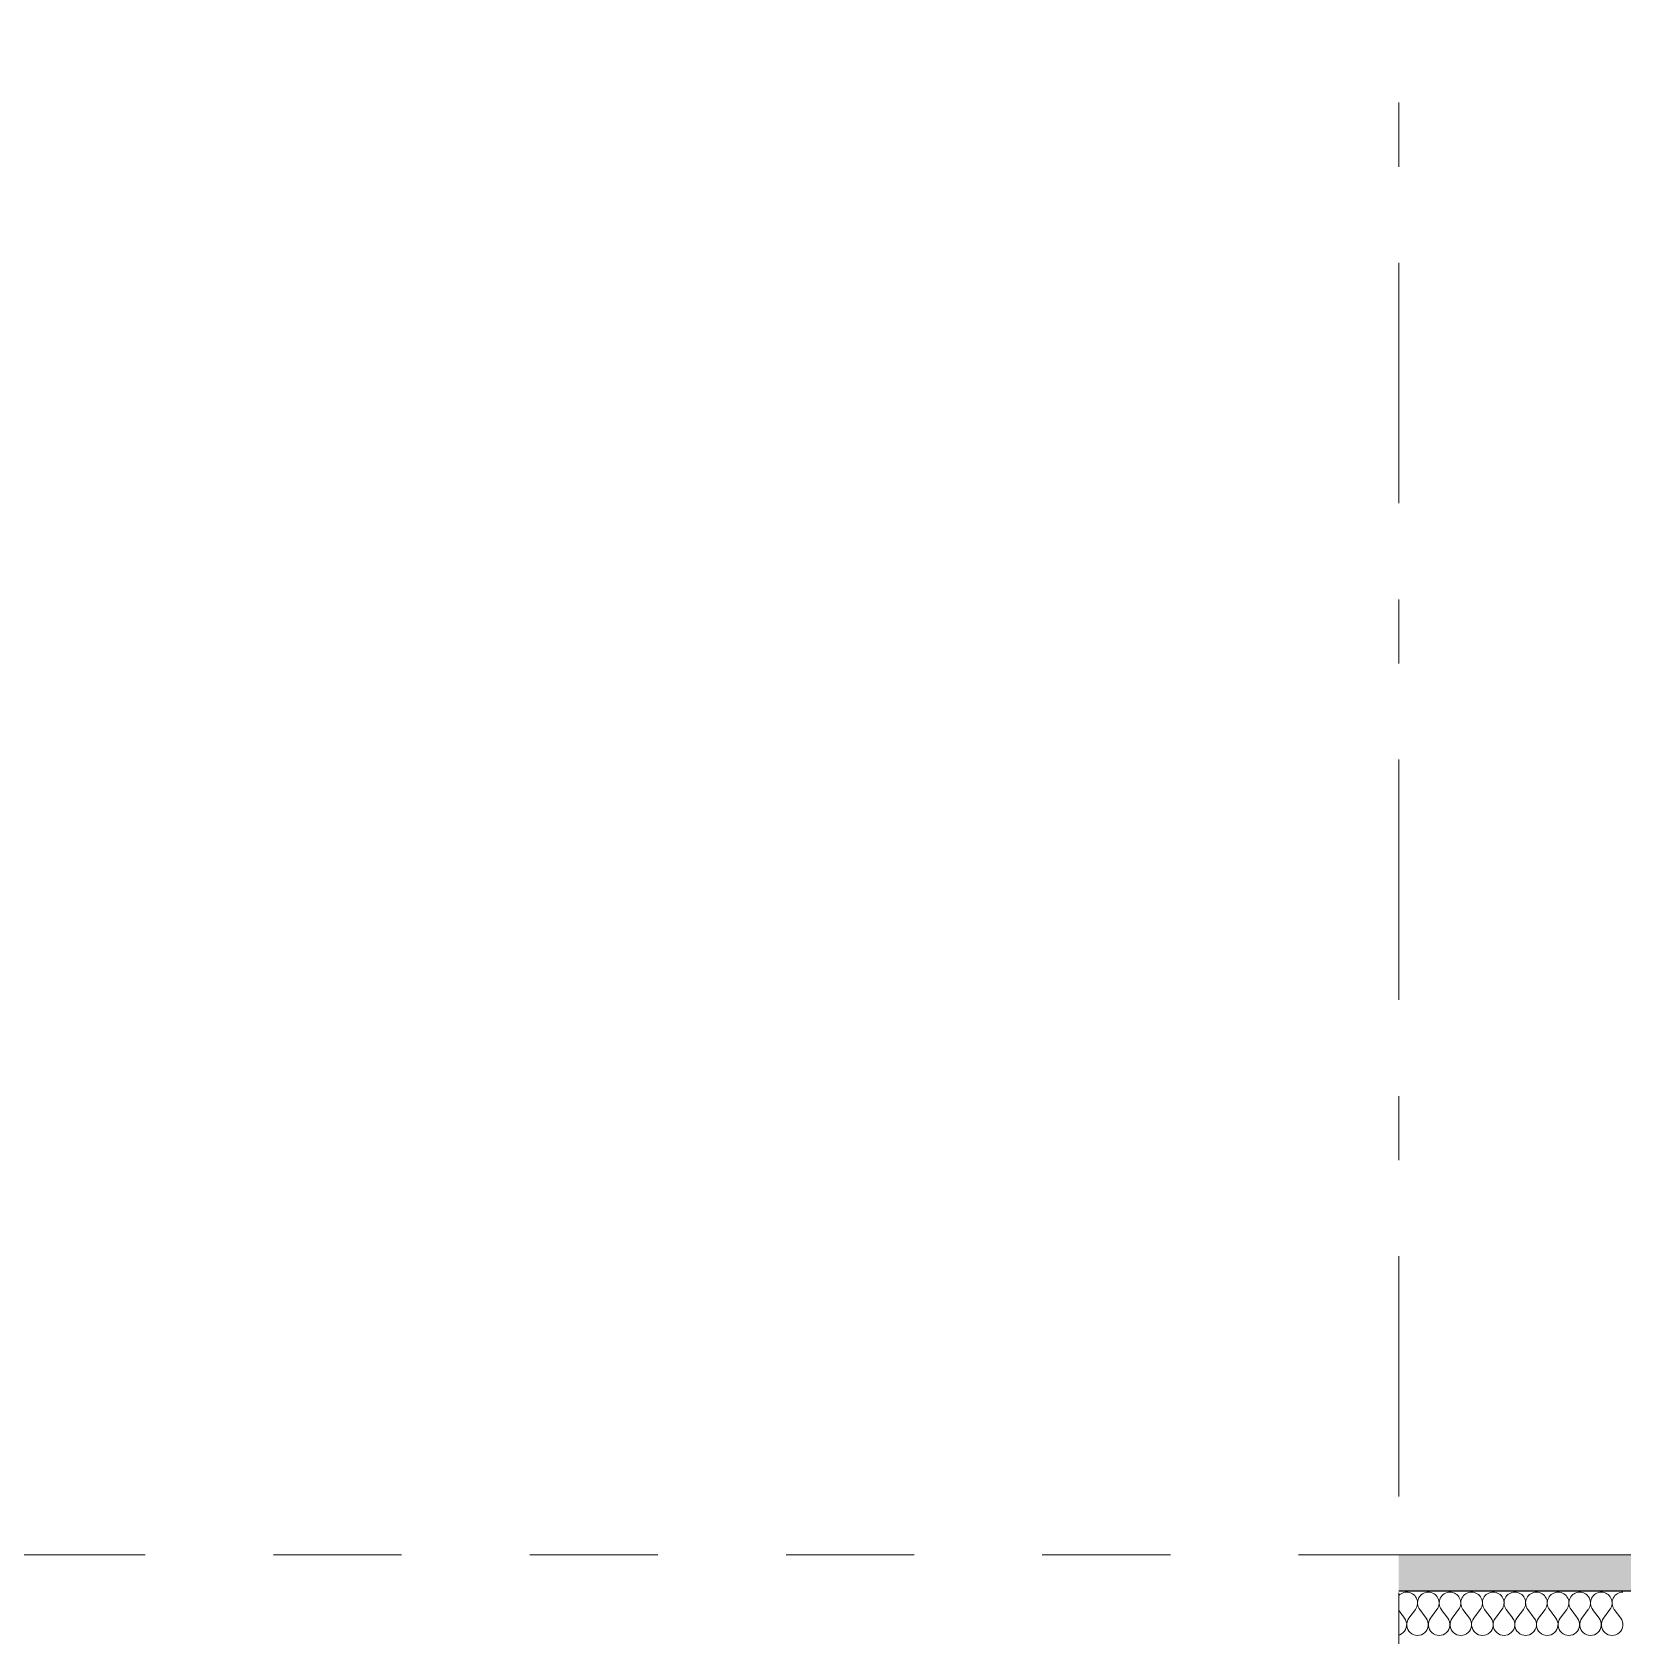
# Model space of a CAD drawing. Header units: millimetres. Extents: x -48147 to 1428745, y -495156 to 18123.
# Drawn here: x 1386117 to 1389621, y -490077 to -486546 of the extents above; entities that cross this region are included whole.
import ezdxf

# ---------------------------------------------------------------- set-up
doc = ezdxf.new("R2010")
doc.units = ezdxf.units.MM
doc.header["$MEASUREMENT"] = 0
for name, pattern in [('Dashed', [2822.222233, 1411.111116, -1411.111116]), ('Double Dashed', [1093.611073, 529.166651, -211.666656, 141.111112, -211.666656]), ('Wipeout_Contour', [1000, 0, -1000])]:
    doc.linetypes.add(name, pattern=pattern)
for name, color, linetype, lineweight, true_color in [('0_Pen_No__105', 7, 'Continuous', 15, 0xa6a6a6), ('New_A-20-M_Floor_Slab_Pen_No__107', 7, 'Continuous', 15, 0xa6a6a6), ('New_A-20-M_Floor_Slab_Pen_No__109', 7, 'Continuous', 15, 0xa6a6a6), ('New_A-20-M_Floor_Slab_Pen_No__162', 7, 'Continuous', 0, 0xe47200), ('New_ArchiCAD Doors_Pen_No__63', 7, 'Continuous', 20, 0x606060)]:
    doc.layers.add(name, color=color, linetype=linetype, lineweight=lineweight, true_color=true_color)
for name, color, linetype in [('A-95-P_Drawing', 7, 'Continuous'), ('New_A-20-M_Floor_Slab', 7, 'Continuous'), ('New_A-25-M_Wall_Int', 7, 'Continuous'), ('New_ArchiCAD Doors', 7, 'Continuous')]:
    doc.layers.add(name, color=color, linetype=linetype)
for name, color, linetype, lineweight in [('A-95-P_Drawing_Pen_No__1', 7, 'Continuous', 13), ('New_A-20-M_Floor_Slab_Pen_No__1', 7, 'Continuous', 13), ('New_A-25-M_Wall_Int_Pen_No__87', 8, 'Continuous', 20)]:
    doc.layers.add(name, color=color, linetype=linetype, lineweight=lineweight)

# ---------------------------------------------------------------- blocks, each defined once
blk = doc.blocks.new('Section Elem_23_2', base_point=(1341556.5, -489899))
at = {"color": 254, "linetype": 'Wipeout_Contour', "lineweight": 0, "ltscale": 20611475.70616638}
blk.add_wipeout([(1385790.9, -489899), (1386118.5, -489899), (1386118.5, -487441), (1387928.5, -487441), (1387928.5, -489899), (1389914.5, -489899), (1389914.5, -487441), (1391724.5, -487441), (1391724.5, -489899), (1392094.5, -489899), (1392094.5, -486299), (1388914.7, -486299), (1388914.7, -486924), (1385790.9, -486924)], dxfattribs=at).dxf.layer = 'New_A-25-M_Wall_Int'
blk = doc.blocks.new('Section Elem_38_2', base_point=(1341556.5, -489899))
at = {"color": 254, "linetype": 'Wipeout_Contour', "lineweight": 0, "ltscale": 5879090.704813747}
blk.add_wipeout([(1386184.5, -489899), (1386184.5, -487507), (1386118.5, -487441), (1386118.5, -489899)], dxfattribs=at).dxf.layer = 'New_ArchiCAD Doors'
at = {"color": 254, "linetype": 'Wipeout_Contour', "lineweight": 0, "ltscale": 5885670.271017279}
blk.add_wipeout([(1387928.5, -487441), (1387862.5, -487507), (1387862.5, -489899), (1387928.5, -489899)], dxfattribs=at).dxf.layer = 'New_ArchiCAD Doors'
at = {"color": 254, "linetype": 'Wipeout_Contour', "lineweight": 0, "ltscale": 5882242.638955018}
blk.add_wipeout([(1387023.5, -489599), (1387023.5, -487994), (1386873.5, -487994), (1386873.5, -489599)], dxfattribs=at).dxf.layer = 'New_ArchiCAD Doors'
at = {"color": 254, "linetype": 'Wipeout_Contour', "lineweight": 0, "ltscale": 5880768.798631517}
blk.add_wipeout([(1386118.5, -487441), (1386184.5, -487507), (1387862.5, -487507), (1387928.5, -487441)], dxfattribs=at).dxf.layer = 'New_ArchiCAD Doors'
at = {"layer": 'New_ArchiCAD Doors_Pen_No__63', "linetype": 'Continuous'}
for p, q in [((1386118.5, -487441), (1386118.5, -489899)), ((1387928.5, -487441), (1386118.5, -487441)), ((1387928.5, -489899), (1387928.5, -487441))]:
    blk.add_line(p, q, dxfattribs=at)
at = {"color": 254, "linetype": 'Wipeout_Contour', "lineweight": 0, "ltscale": 5879254.929387667}
blk.add_wipeout([(1386191.5, -487514), (1386184.5, -487514), (1386184.5, -489899), (1386191.5, -489899)], dxfattribs=at).dxf.layer = 'New_ArchiCAD Doors'
at = {"color": 254, "linetype": 'Wipeout_Contour', "lineweight": 0, "ltscale": 5885559.060124843}
blk.add_wipeout([(1387855.5, -487514), (1387855.5, -489899), (1387862.5, -489899), (1387862.5, -487514)], dxfattribs=at).dxf.layer = 'New_ArchiCAD Doors'
at = {"color": 254, "linetype": 'Wipeout_Contour', "lineweight": 0, "ltscale": 8821228.450563729}
blk.add_wipeout([(1386184.5, -487507), (1386184.5, -487514), (1386191.5, -487514), (1387855.5, -487514), (1387862.5, -487514), (1387862.5, -487507)], dxfattribs=at).dxf.layer = 'New_ArchiCAD Doors'
at = {"color": 254, "linetype": 'Wipeout_Contour', "lineweight": 0, "ltscale": 5880497.874502128}
blk.add_wipeout([(1386780.5, -487994), (1386191.5, -487994), (1386191.5, -489599), (1386780.5, -489599)], dxfattribs=at).dxf.layer = 'New_ArchiCAD Doors'
at = {"color": 254, "linetype": 'Wipeout_Contour', "lineweight": 0, "ltscale": 5884553.412237624}
blk.add_wipeout([(1387855.5, -487994), (1387266.5, -487994), (1387266.5, -489599), (1387855.5, -489599)], dxfattribs=at).dxf.layer = 'New_ArchiCAD Doors'
at = {"layer": 'New_ArchiCAD Doors_Pen_No__63', "linetype": 'Continuous'}
for p, q in [((1386648.5, -488028.9), (1386602.3, -488094.2)), ((1387398.5, -488028.9), (1387444.7, -488094.2)), ((1386573.5, -488135), (1386527.3, -488200.4)), ((1387473.5, -488135), (1387519.7, -488200.4)), ((1386498.5, -488241.2), (1386452.3, -488306.6)), ((1387548.5, -488241.2), (1387594.7, -488306.6)), ((1386423.5, -488347.4), (1386377.3, -488412.7)), ((1387623.5, -488347.4), (1387669.7, -488412.7)), ((1386348.5, -488453.6), (1386302.3, -488518.9)), ((1387698.5, -488453.6), (1387744.7, -488518.9)), ((1386273.5, -488559.8), (1386227.3, -488625.1)), ((1387773.5, -488559.8), (1387819.7, -488625.1)), ((1386221.6, -488633.1), (1386191.5, -488675.8)), ((1387825.3, -488633.1), (1387855.5, -488675.8)), ((1386221.6, -488763.8), (1386191.5, -488721.1)), ((1387825.3, -488763.8), (1387855.5, -488721.1)), ((1386273.5, -488837.1), (1386227.3, -488771.8)), ((1387773.5, -488837.1), (1387819.7, -488771.8)), ((1386348.5, -488943.3), (1386302.3, -488878)), ((1387698.5, -488943.3), (1387744.7, -488878)), ((1386423.5, -489049.5), (1386377.3, -488984.2)), ((1387623.5, -489049.5), (1387669.7, -488984.2)), ((1386498.5, -489155.7), (1386452.3, -489090.3)), ((1387548.5, -489155.7), (1387594.7, -489090.3)), ((1386573.5, -489261.9), (1386527.3, -489196.5)), ((1387473.5, -489261.9), (1387519.7, -489196.5)), ((1386648.5, -489368), (1386602.3, -489302.7)), ((1387398.5, -489368), (1387444.7, -489302.7)), ((1386723.5, -489474.2), (1386677.3, -489408.9)), ((1387323.5, -489474.2), (1387369.7, -489408.9))]:
    blk.add_line(p, q, dxfattribs=at)
at = {"color": 254, "linetype": 'Wipeout_Contour', "lineweight": 0, "ltscale": 8819928.93172817}
blk.add_wipeout([(1387023.5, -487514), (1386191.5, -487514), (1386191.5, -487994), (1386780.5, -487994), (1386873.5, -487994), (1387023.5, -487994)], dxfattribs=at).dxf.layer = 'New_ArchiCAD Doors'
at = {"color": 254, "linetype": 'Wipeout_Contour', "lineweight": 0, "ltscale": 8823648.090278387}
blk.add_wipeout([(1386780.5, -489599), (1386191.5, -489599), (1386191.5, -489899), (1387023.5, -489899), (1387023.5, -489599), (1386873.5, -489599)], dxfattribs=at).dxf.layer = 'New_ArchiCAD Doors'
at = {"layer": 'New_ArchiCAD Doors_Pen_No__63', "linetype": 'Continuous'}
for p, q in [((1386184.5, -489899), (1386184.5, -487507)), ((1386191.5, -489899), (1386191.5, -487514)), ((1386948.5, -487604.1), (1386902.3, -487669.5)), ((1386873.5, -487710.3), (1386827.3, -487775.7)), ((1386798.5, -487816.5), (1386752.3, -487881.8)), ((1386723.5, -487922.7), (1386677.3, -487988)), ((1386873.5, -489686.6), (1386827.3, -489621.2)), ((1386948.5, -489792.8), (1386902.3, -489727.4))]:
    blk.add_line(p, q, dxfattribs=at)
at = {"color": 254, "linetype": 'Wipeout_Contour', "lineweight": 0, "ltscale": 5881784.271465173}
blk.add_wipeout([(1386780.5, -489599), (1386873.5, -489599), (1386873.5, -487994), (1386780.5, -487994)], dxfattribs=at).dxf.layer = 'New_ArchiCAD Doors'
at = {"color": 254, "linetype": 'Wipeout_Contour', "lineweight": 0, "ltscale": 5882808.527948264}
blk.add_wipeout([(1387023.5, -489599), (1387173.5, -489599), (1387173.5, -487994), (1387023.5, -487994)], dxfattribs=at).dxf.layer = 'New_ArchiCAD Doors'
at = {"layer": 'New_ArchiCAD Doors_Pen_No__63', "linetype": 'Continuous'}
for p, q in [((1386780.5, -489599), (1386780.5, -487994)), ((1386780.5, -487994), (1386873.5, -487994)), ((1386873.5, -487994), (1386873.5, -489599)), ((1386798.5, -489580.4), (1386752.3, -489515.1)), ((1386873.5, -489599), (1386780.5, -489599))]:
    blk.add_line(p, q, dxfattribs=at)
at = {"color": 254, "linetype": 'Wipeout_Contour', "lineweight": 0, "ltscale": 8823810.913022077}
blk.add_wipeout([(1387855.5, -487514), (1387023.5, -487514), (1387023.5, -487994), (1387173.5, -487994), (1387266.5, -487994), (1387855.5, -487994)], dxfattribs=at).dxf.layer = 'New_ArchiCAD Doors'
at = {"color": 254, "linetype": 'Wipeout_Contour', "lineweight": 0, "ltscale": 8827528.387326915}
blk.add_wipeout([(1387023.5, -489599), (1387023.5, -489899), (1387855.5, -489899), (1387855.5, -489599), (1387266.5, -489599), (1387173.5, -489599)], dxfattribs=at).dxf.layer = 'New_ArchiCAD Doors'
at = {"layer": 'New_ArchiCAD Doors_Pen_No__63', "linetype": 'Continuous'}
for p, q in [((1386184.5, -487507), (1387862.5, -487507)), ((1386191.5, -487514), (1387855.5, -487514)), ((1387012.2, -487514), (1386977.3, -487563.3)), ((1387023.5, -487514), (1387023.5, -489899)), ((1387034.8, -487514), (1387069.6, -487563.3)), ((1387855.5, -487514), (1387855.5, -489899)), ((1387862.5, -487507), (1387862.5, -489899)), ((1387098.5, -487604.1), (1387144.6, -487669.5)), ((1387173.5, -487710.3), (1387219.7, -487775.7)), ((1387248.5, -487816.5), (1387294.7, -487881.8)), ((1387323.5, -487922.7), (1387369.7, -487988)), ((1387173.5, -489686.6), (1387219.7, -489621.2)), ((1387098.5, -489792.8), (1387144.6, -489727.4)), ((1387023.5, -489899), (1386977.3, -489833.6)), ((1387023.5, -489899), (1387069.6, -489833.6))]:
    blk.add_line(p, q, dxfattribs=at)
at = {"color": 254, "linetype": 'Wipeout_Contour', "lineweight": 0, "ltscale": 5883268.891675536}
blk.add_wipeout([(1387173.5, -489599), (1387266.5, -489599), (1387266.5, -487997), (1387173.5, -487997)], dxfattribs=at).dxf.layer = 'New_ArchiCAD Doors'
at = {"layer": 'New_ArchiCAD Doors_Pen_No__63', "linetype": 'Continuous'}
for p, q in [((1387248.5, -489580.4), (1387294.7, -489515.1)), ((1387173.5, -489599), (1387266.5, -489599))]:
    blk.add_line(p, q, dxfattribs=at)
at = {"color": 254, "linetype": 'Wipeout_Contour', "lineweight": 0, "ltscale": 5882202.113300856}
blk.add_wipeout([(1387173.5, -487997), (1387266.5, -487997), (1387266.5, -487994), (1387173.5, -487994)], dxfattribs=at).dxf.layer = 'New_ArchiCAD Doors'
at = {"layer": 'New_ArchiCAD Doors_Pen_No__63', "linetype": 'Continuous'}
for p, q in [((1387173.5, -487994), (1387173.5, -489599)), ((1387266.5, -487994), (1387173.5, -487994)), ((1387266.5, -487997), (1387173.5, -487997)), ((1387266.5, -489599), (1387266.5, -487994))]:
    blk.add_line(p, q, dxfattribs=at)
blk = doc.blocks.new('Section Elem_239_2', base_point=(1341556.5, -489899))
at = {"color": 254, "linetype": 'Wipeout_Contour', "lineweight": 0, "ltscale": 5876492.687821057}
blk.add_wipeout([(1388914.7, -486924), (1388914.7, -484649), (1384049.5, -484649), (1384049.5, -486924)], dxfattribs=at).dxf.layer = 'New_A-25-M_Wall_Int'
at = {"layer": 'New_A-25-M_Wall_Int_Pen_No__87', "linetype": 'Continuous'}
for p, q in [((1388914.7, -484649), (1384049.5, -484649)), ((1384049.5, -486924), (1384049.5, -484649)), ((1388914.7, -486924), (1388914.7, -484649)), ((1388914.7, -486924), (1384049.5, -486924))]:
    blk.add_line(p, q, dxfattribs=at)
blk = doc.blocks.new('*X327', base_point=(1341556.5, -489899))
at = {"layer": 'New_A-20-M_Floor_Slab_Pen_No__107', "linetype": 'Continuous'}
for p, q in [((1386140.2, -490038), (1386125.9, -490018.9)), ((1386149.7, -490038), (1386164, -490018.9)), ((1386187.8, -490038), (1386173.5, -490018.9)), ((1386197.3, -490038), (1386211.6, -490018.9)), ((1386235.4, -490038), (1386221.1, -490018.9)), ((1386244.9, -490038), (1386259.2, -490018.9)), ((1386283, -490038), (1386268.7, -490018.9)), ((1386292.5, -490038), (1386306.8, -490018.9)), ((1386330.6, -490038), (1386316.4, -490018.9)), ((1386340.2, -490038), (1386354.4, -490018.9)), ((1386378.3, -490038), (1386364, -490018.9)), ((1386387.8, -490038), (1386402.1, -490018.9)), ((1386425.9, -490038), (1386411.6, -490018.9)), ((1386435.4, -490038), (1386449.7, -490018.9)), ((1386473.5, -490038), (1386459.2, -490018.9)), ((1386483, -490038), (1386497.3, -490018.9)), ((1386521.1, -490038), (1386506.8, -490018.9)), ((1386530.6, -490038), (1386544.9, -490018.9)), ((1386568.7, -490038), (1386554.4, -490018.9)), ((1386578.3, -490038), (1386592.5, -490018.9)), ((1386616.4, -490038), (1386602.1, -490018.9)), ((1386625.9, -490038), (1386640.2, -490018.9)), ((1386664, -490038), (1386649.7, -490018.9)), ((1386673.5, -490038), (1386687.8, -490018.9)), ((1386711.6, -490038), (1386697.3, -490018.9)), ((1386721.1, -490038), (1386735.4, -490018.9)), ((1386759.2, -490038), (1386744.9, -490018.9)), ((1386768.7, -490038), (1386783, -490018.9)), ((1386806.8, -490038), (1386792.5, -490018.9)), ((1386816.4, -490038), (1386830.6, -490018.9)), ((1386854.4, -490038), (1386840.2, -490018.9)), ((1386864, -490038), (1386878.3, -490018.9)), ((1386902.1, -490038), (1386887.8, -490018.9)), ((1386911.6, -490038), (1386925.9, -490018.9)), ((1386949.7, -490038), (1386935.4, -490018.9)), ((1386959.2, -490038), (1386973.5, -490018.9)), ((1386997.3, -490038), (1386983, -490018.9)), ((1387006.8, -490038), (1387021.1, -490018.9)), ((1387044.9, -490038), (1387030.6, -490018.9)), ((1387054.4, -490038), (1387068.7, -490018.9)), ((1387092.5, -490038), (1387078.3, -490018.9)), ((1387102.1, -490038), (1387116.4, -490018.9)), ((1387140.2, -490038), (1387125.9, -490018.9)), ((1387149.7, -490038), (1387164, -490018.9)), ((1387187.8, -490038), (1387173.5, -490018.9)), ((1387197.3, -490038), (1387211.6, -490018.9)), ((1387235.4, -490038), (1387221.1, -490018.9)), ((1387244.9, -490038), (1387259.2, -490018.9)), ((1387283, -490038), (1387268.7, -490018.9)), ((1387292.5, -490038), (1387306.8, -490018.9)), ((1387330.6, -490038), (1387316.4, -490018.9)), ((1387340.2, -490038), (1387354.4, -490018.9)), ((1387378.3, -490038), (1387364, -490018.9)), ((1387387.8, -490038), (1387402.1, -490018.9)), ((1387425.9, -490038), (1387411.6, -490018.9)), ((1387435.4, -490038), (1387449.7, -490018.9)), ((1387473.5, -490038), (1387459.2, -490018.9)), ((1387483, -490038), (1387497.3, -490018.9)), ((1387521.1, -490038), (1387506.8, -490018.9)), ((1387530.6, -490038), (1387544.9, -490018.9)), ((1387568.7, -490038), (1387554.4, -490018.9)), ((1387578.3, -490038), (1387592.5, -490018.9)), ((1387616.4, -490038), (1387602.1, -490018.9)), ((1387625.9, -490038), (1387640.2, -490018.9)), ((1387664, -490038), (1387649.7, -490018.9)), ((1387673.5, -490038), (1387687.8, -490018.9)), ((1387711.6, -490038), (1387697.3, -490018.9)), ((1387721.1, -490038), (1387735.4, -490018.9)), ((1387759.2, -490038), (1387744.9, -490018.9)), ((1387768.7, -490038), (1387783, -490018.9)), ((1387806.8, -490038), (1387792.5, -490018.9)), ((1387816.4, -490038), (1387830.6, -490018.9)), ((1387854.4, -490038), (1387840.2, -490018.9)), ((1387864, -490038), (1387878.3, -490018.9)), ((1387902.1, -490038), (1387887.8, -490018.9)), ((1387911.6, -490038), (1387925.9, -490018.9)), ((1387949.7, -490038), (1387935.4, -490018.9)), ((1387959.2, -490038), (1387973.5, -490018.9)), ((1387997.3, -490038), (1387983, -490018.9)), ((1388006.8, -490038), (1388021.1, -490018.9)), ((1388044.9, -490038), (1388030.6, -490018.9)), ((1388054.4, -490038), (1388068.7, -490018.9)), ((1388092.5, -490038), (1388078.3, -490018.9)), ((1388102.1, -490038), (1388116.4, -490018.9)), ((1388140.2, -490038), (1388125.9, -490018.9)), ((1388149.7, -490038), (1388164, -490018.9)), ((1388187.8, -490038), (1388173.5, -490018.9)), ((1388197.3, -490038), (1388211.6, -490018.9)), ((1388235.4, -490038), (1388221.1, -490018.9)), ((1388244.9, -490038), (1388259.2, -490018.9)), ((1388283, -490038), (1388268.7, -490018.9)), ((1388292.5, -490038), (1388306.8, -490018.9)), ((1388330.6, -490038), (1388316.4, -490018.9)), ((1388340.2, -490038), (1388354.4, -490018.9)), ((1388378.3, -490038), (1388364, -490018.9)), ((1388387.8, -490038), (1388402.1, -490018.9)), ((1388425.9, -490038), (1388411.6, -490018.9)), ((1388435.4, -490038), (1388449.7, -490018.9)), ((1388473.5, -490038), (1388459.2, -490018.9)), ((1388483, -490038), (1388497.3, -490018.9)), ((1388521.1, -490038), (1388506.8, -490018.9)), ((1388530.6, -490038), (1388544.9, -490018.9)), ((1388568.7, -490038), (1388554.4, -490018.9)), ((1388578.3, -490038), (1388592.5, -490018.9)), ((1388616.4, -490038), (1388602.1, -490018.9)), ((1388625.9, -490038), (1388640.2, -490018.9)), ((1388664, -490038), (1388649.7, -490018.9)), ((1388673.5, -490038), (1388687.8, -490018.9)), ((1388711.6, -490038), (1388697.3, -490018.9)), ((1388721.1, -490038), (1388735.4, -490018.9)), ((1388759.2, -490038), (1388744.9, -490018.9)), ((1388768.7, -490038), (1388783, -490018.9)), ((1388806.8, -490038), (1388792.5, -490018.9)), ((1388816.4, -490038), (1388830.6, -490018.9)), ((1388854.4, -490038), (1388840.2, -490018.9)), ((1388864, -490038), (1388878.3, -490018.9)), ((1388902.1, -490038), (1388887.8, -490018.9)), ((1388911.6, -490038), (1388925.9, -490018.9)), ((1388949.7, -490038), (1388935.4, -490018.9)), ((1388959.2, -490038), (1388973.5, -490018.9)), ((1388997.3, -490038), (1388983, -490018.9)), ((1389006.8, -490038), (1389021.1, -490018.9)), ((1389044.9, -490038), (1389030.6, -490018.9)), ((1389054.4, -490038), (1389068.7, -490018.9)), ((1389092.5, -490038), (1389078.3, -490018.9)), ((1389102.1, -490038), (1389116.4, -490018.9)), ((1389140.2, -490038), (1389125.9, -490018.9)), ((1389149.7, -490038), (1389164, -490018.9)), ((1389187.8, -490038), (1389173.5, -490018.9)), ((1389197.3, -490038), (1389211.6, -490018.9)), ((1389235.4, -490038), (1389221.1, -490018.9)), ((1389244.9, -490038), (1389259.2, -490018.9)), ((1389283, -490038), (1389268.7, -490018.9)), ((1389292.5, -490038), (1389306.8, -490018.9)), ((1389330.6, -490038), (1389316.4, -490018.9)), ((1389340.2, -490038), (1389354.4, -490018.9)), ((1389378.3, -490038), (1389364, -490018.9)), ((1389387.8, -490038), (1389402.1, -490018.9)), ((1389425.9, -490038), (1389411.6, -490018.9)), ((1389435.4, -490038), (1389449.7, -490018.9)), ((1389473.5, -490038), (1389459.2, -490018.9)), ((1389483, -490038), (1389497.3, -490018.9)), ((1389521.1, -490038), (1389506.8, -490018.9)), ((1389530.6, -490038), (1389544.9, -490018.9)), ((1389568.7, -490038), (1389554.4, -490018.9)), ((1389578.3, -490038), (1389592.5, -490018.9)), ((1389616.4, -490038), (1389602.1, -490018.9))]:
    blk.add_line(p, q, dxfattribs=at)
for centre, start, end in [((1386097.3, -490004.6), 323.1301, 90), ((1386144.9, -490004.6), 90, 216.8699), ((1386144.9, -490004.6), 323.1301, 90), ((1386192.5, -490004.6), 90, 216.8699), ((1386192.5, -490004.6), 323.1301, 90), ((1386240.2, -490004.6), 90, 216.8699), ((1386240.2, -490004.6), 323.1301, 90), ((1386287.8, -490004.6), 90, 216.8699), ((1386287.8, -490004.6), 323.1301, 90), ((1386335.4, -490004.6), 90, 216.8699), ((1386335.4, -490004.6), 323.1301, 90), ((1386383, -490004.6), 90, 216.8699), ((1386383, -490004.6), 323.1301, 90), ((1386430.6, -490004.6), 90, 216.8699), ((1386430.6, -490004.6), 323.1301, 90), ((1386478.3, -490004.6), 90, 216.8699), ((1386478.3, -490004.6), 323.1301, 90), ((1386525.9, -490004.6), 90, 216.8699), ((1386525.9, -490004.6), 323.1301, 90), ((1386573.5, -490004.6), 90, 216.8699), ((1386573.5, -490004.6), 323.1301, 90), ((1386621.1, -490004.6), 90, 216.8699), ((1386621.1, -490004.6), 323.1301, 90), ((1386668.7, -490004.6), 90, 216.8699), ((1386668.7, -490004.6), 323.1301, 90), ((1386716.4, -490004.6), 90, 216.8699), ((1386716.4, -490004.6), 323.1301, 90), ((1386764, -490004.6), 90, 216.8699), ((1386764, -490004.6), 323.1301, 90), ((1386811.6, -490004.6), 90, 216.8699), ((1386811.6, -490004.6), 323.1301, 90), ((1386859.2, -490004.6), 90, 216.8699), ((1386859.2, -490004.6), 323.1301, 90), ((1386906.8, -490004.6), 90, 216.8699), ((1386906.8, -490004.6), 323.1301, 90), ((1386954.4, -490004.6), 90, 216.8699), ((1386954.4, -490004.6), 323.1301, 90), ((1387002.1, -490004.6), 90, 216.8699), ((1387002.1, -490004.6), 323.1301, 90), ((1387049.7, -490004.6), 90, 216.8699), ((1387049.7, -490004.6), 323.1301, 90), ((1387097.3, -490004.6), 90, 216.8699), ((1387097.3, -490004.6), 323.1301, 90), ((1387144.9, -490004.6), 90, 216.8699), ((1387144.9, -490004.6), 323.1301, 90), ((1387192.5, -490004.6), 90, 216.8699), ((1387192.5, -490004.6), 323.1301, 90), ((1387240.2, -490004.6), 90, 216.8699), ((1387240.2, -490004.6), 323.1301, 90), ((1387287.8, -490004.6), 90, 216.8699), ((1387287.8, -490004.6), 323.1301, 90), ((1387335.4, -490004.6), 90, 216.8699), ((1387335.4, -490004.6), 323.1301, 90), ((1387383, -490004.6), 90, 216.8699), ((1387383, -490004.6), 323.1301, 90), ((1387430.6, -490004.6), 90, 216.8699), ((1387430.6, -490004.6), 323.1301, 90), ((1387478.3, -490004.6), 90, 216.8699), ((1387478.3, -490004.6), 323.1301, 90), ((1387525.9, -490004.6), 90, 216.8699), ((1387525.9, -490004.6), 323.1301, 90), ((1387573.5, -490004.6), 90, 216.8699), ((1387573.5, -490004.6), 323.1301, 90), ((1387621.1, -490004.6), 90, 216.8699), ((1387621.1, -490004.6), 323.1301, 90), ((1387668.7, -490004.6), 90, 216.8699), ((1387668.7, -490004.6), 323.1301, 90), ((1387716.4, -490004.6), 90, 216.8699), ((1387716.4, -490004.6), 323.1301, 90), ((1387764, -490004.6), 90, 216.8699), ((1387764, -490004.6), 323.1301, 90), ((1387811.6, -490004.6), 90, 216.8699), ((1387811.6, -490004.6), 323.1301, 90), ((1387859.2, -490004.6), 90, 216.8699), ((1387859.2, -490004.6), 323.1301, 90), ((1387906.8, -490004.6), 90, 216.8699), ((1387906.8, -490004.6), 323.1301, 90), ((1387954.4, -490004.6), 90, 216.8699), ((1387954.4, -490004.6), 323.1301, 90), ((1388002.1, -490004.6), 90, 216.8699), ((1388002.1, -490004.6), 323.1301, 90), ((1388049.7, -490004.6), 90, 216.8699), ((1388049.7, -490004.6), 323.1301, 90), ((1388097.3, -490004.6), 90, 216.8699), ((1388097.3, -490004.6), 323.1301, 90), ((1388144.9, -490004.6), 90, 216.8699), ((1388144.9, -490004.6), 323.1301, 90), ((1388192.5, -490004.6), 90, 216.8699), ((1388192.5, -490004.6), 323.1301, 90), ((1388240.2, -490004.6), 90, 216.8699), ((1388240.2, -490004.6), 323.1301, 90), ((1388287.8, -490004.6), 90, 216.8699), ((1388287.8, -490004.6), 323.1301, 90), ((1388335.4, -490004.6), 90, 216.8699), ((1388335.4, -490004.6), 323.1301, 90), ((1388383, -490004.6), 90, 216.8699), ((1388383, -490004.6), 323.1301, 90), ((1388430.6, -490004.6), 90, 216.8699), ((1388430.6, -490004.6), 323.1301, 90), ((1388478.3, -490004.6), 90, 216.8699), ((1388478.3, -490004.6), 323.1301, 90), ((1388525.9, -490004.6), 90, 216.8699), ((1388525.9, -490004.6), 323.1301, 90), ((1388573.5, -490004.6), 90, 216.8699), ((1388573.5, -490004.6), 323.1301, 90), ((1388621.1, -490004.6), 90, 216.8699), ((1388621.1, -490004.6), 323.1301, 90), ((1388668.7, -490004.6), 90, 216.8699), ((1388668.7, -490004.6), 323.1301, 90), ((1388716.4, -490004.6), 90, 216.8699), ((1388716.4, -490004.6), 323.1301, 90), ((1388764, -490004.6), 90, 216.8699), ((1388764, -490004.6), 323.1301, 90), ((1388811.6, -490004.6), 90, 216.8699), ((1388811.6, -490004.6), 323.1301, 90), ((1388859.2, -490004.6), 90, 216.8699), ((1388859.2, -490004.6), 323.1301, 90), ((1388906.8, -490004.6), 90, 216.8699), ((1388906.8, -490004.6), 323.1301, 90), ((1388954.4, -490004.6), 90, 216.8699), ((1388954.4, -490004.6), 323.1301, 90), ((1389002.1, -490004.6), 90, 216.8699), ((1389002.1, -490004.6), 323.1301, 90), ((1389049.7, -490004.6), 90, 216.8699), ((1389049.7, -490004.6), 323.1301, 90), ((1389097.3, -490004.6), 90, 216.8699), ((1389097.3, -490004.6), 323.1301, 90), ((1389144.9, -490004.6), 90, 216.8699), ((1389144.9, -490004.6), 323.1301, 90), ((1389192.5, -490004.6), 90, 216.8699), ((1389192.5, -490004.6), 323.1301, 90), ((1389240.2, -490004.6), 90, 216.8699), ((1389240.2, -490004.6), 323.1301, 90), ((1389287.8, -490004.6), 90, 216.8699), ((1389287.8, -490004.6), 323.1301, 90), ((1389335.4, -490004.6), 90, 216.8699), ((1389335.4, -490004.6), 323.1301, 90), ((1389383, -490004.6), 90, 216.8699), ((1389383, -490004.6), 323.1301, 90), ((1389430.6, -490004.6), 90, 216.8699), ((1389430.6, -490004.6), 323.1301, 90), ((1389478.3, -490004.6), 90, 216.8699), ((1389478.3, -490004.6), 323.1301, 90), ((1389525.9, -490004.6), 90, 216.8699), ((1389525.9, -490004.6), 323.1301, 90), ((1389573.5, -490004.6), 90, 216.8699), ((1389573.5, -490004.6), 323.1301, 90), ((1389621.1, -490004.6), 90, 216.8699), ((1386121.1, -490052.3), 143.1301, 36.8699), ((1386168.7, -490052.3), 143.1301, 36.8699), ((1386216.4, -490052.3), 143.1301, 36.8699), ((1386264, -490052.3), 143.1301, 36.8699), ((1386311.6, -490052.3), 143.1301, 36.8699), ((1386359.2, -490052.3), 143.1301, 36.8699), ((1386406.8, -490052.3), 143.1301, 36.8699), ((1386454.4, -490052.3), 143.1301, 36.8699), ((1386502.1, -490052.3), 143.1301, 36.8699), ((1386549.7, -490052.3), 143.1301, 36.8699), ((1386597.3, -490052.3), 143.1301, 36.8699), ((1386644.9, -490052.3), 143.1301, 36.8699), ((1386692.5, -490052.3), 143.1301, 36.8699), ((1386740.2, -490052.3), 143.1301, 36.8699), ((1386787.8, -490052.3), 143.1301, 36.8699), ((1386835.4, -490052.3), 143.1301, 36.8699), ((1386883, -490052.3), 143.1301, 36.8699), ((1386930.6, -490052.3), 143.1301, 36.8699), ((1386978.3, -490052.3), 143.1301, 36.8699), ((1387025.9, -490052.3), 143.1301, 36.8699), ((1387073.5, -490052.3), 143.1301, 36.8699), ((1387121.1, -490052.3), 143.1301, 36.8699), ((1387168.7, -490052.3), 143.1301, 36.8699), ((1387216.4, -490052.3), 143.1301, 36.8699), ((1387264, -490052.3), 143.1301, 36.8699), ((1387311.6, -490052.3), 143.1301, 36.8699), ((1387359.2, -490052.3), 143.1301, 36.8699), ((1387406.8, -490052.3), 143.1301, 36.8699), ((1387454.4, -490052.3), 143.1301, 36.8699), ((1387502.1, -490052.3), 143.1301, 36.8699), ((1387549.7, -490052.3), 143.1301, 36.8699), ((1387597.3, -490052.3), 143.1301, 36.8699), ((1387644.9, -490052.3), 143.1301, 36.8699), ((1387692.5, -490052.3), 143.1301, 36.8699), ((1387740.2, -490052.3), 143.1301, 36.8699), ((1387787.8, -490052.3), 143.1301, 36.8699), ((1387835.4, -490052.3), 143.1301, 36.8699), ((1387883, -490052.3), 143.1301, 36.8699), ((1387930.6, -490052.3), 143.1301, 36.8699), ((1387978.3, -490052.3), 143.1301, 36.8699), ((1388025.9, -490052.3), 143.1301, 36.8699), ((1388073.5, -490052.3), 143.1301, 36.8699), ((1388121.1, -490052.3), 143.1301, 36.8699), ((1388168.7, -490052.3), 143.1301, 36.8699), ((1388216.4, -490052.3), 143.1301, 36.8699), ((1388264, -490052.3), 143.1301, 36.8699), ((1388311.6, -490052.3), 143.1301, 36.8699), ((1388359.2, -490052.3), 143.1301, 36.8699), ((1388406.8, -490052.3), 143.1301, 36.8699), ((1388454.4, -490052.3), 143.1301, 36.8699), ((1388502.1, -490052.3), 143.1301, 36.8699), ((1388549.7, -490052.3), 143.1301, 36.8699), ((1388597.3, -490052.3), 143.1301, 36.8699), ((1388644.9, -490052.3), 143.1301, 36.8699), ((1388692.5, -490052.3), 143.1301, 36.8699), ((1388740.2, -490052.3), 143.1301, 36.8699), ((1388787.8, -490052.3), 143.1301, 36.8699), ((1388835.4, -490052.3), 143.1301, 36.8699), ((1388883, -490052.3), 143.1301, 36.8699), ((1388930.6, -490052.3), 143.1301, 36.8699), ((1388978.3, -490052.3), 143.1301, 36.8699), ((1389025.9, -490052.3), 143.1301, 36.8699), ((1389073.5, -490052.3), 143.1301, 36.8699), ((1389121.1, -490052.3), 143.1301, 36.8699), ((1389168.7, -490052.3), 143.1301, 36.8699), ((1389216.4, -490052.3), 143.1301, 36.8699), ((1389264, -490052.3), 143.1301, 36.8699), ((1389311.6, -490052.3), 143.1301, 36.8699), ((1389359.2, -490052.3), 143.1301, 36.8699), ((1389406.8, -490052.3), 143.1301, 36.8699), ((1389454.4, -490052.3), 143.1301, 36.8699), ((1389502.1, -490052.3), 143.1301, 36.8699), ((1389549.7, -490052.3), 143.1301, 36.8699), ((1389597.3, -490052.3), 143.1301, 36.8699)]:
    blk.add_arc(centre, 23.8, start, end, dxfattribs=at)
blk = doc.blocks.new('Section Elem_296_2', base_point=(1341556.5, -489899))
at = {"color": 254, "linetype": 'Wipeout_Contour', "lineweight": 0, "ltscale": 5894500.686146604}
blk.add_wipeout([(1404999, -489899), (1374573.5, -489899), (1374573.5, -489978), (1404999, -489978)], dxfattribs=at).dxf.layer = 'New_A-20-M_Floor_Slab'
at = {"layer": 'New_A-20-M_Floor_Slab_Pen_No__109', "linetype": 'Continuous'}
h = blk.add_hatch(dxfattribs=at)
h.set_pattern_fill('Lightweight_Concrete_0002', color=256, style=0, pattern_type=2)
h.set_pattern_definition([(0, (1341556.5, -489898.95), (0, 779.423), [48.75, -401.25]), (0, (1341781.5, -489509.24), (0, 779.423), [48.75, -401.25]), (60, (1341556.5, -489898.95), (-675, 389.711), [48.75, -401.25]), (60, (1342006.5, -489898.95), (-675, 389.711), [48.75, -401.25]), (120, (1341605.3, -489898.95), (675, 389.711), [48.75, -401.25]), (120, (1342055.3, -489898.95), (675, 389.711), [48.75, -401.25]), (0, (1341556.51, -489823.95), (0, 150), [0, -150, 0, -225]), (45, (1341631.51, -489823.95), (-106.066, 106.066), [0, -112.5, 0, -187.5])])
h.paths.add_polyline_path([(1404999, -489899), (1374573.5, -489899), (1374573.5, -489978), (1404999, -489978)])
at = {"layer": 'New_A-20-M_Floor_Slab_Pen_No__162', "linetype": 'Continuous'}
blk.add_hatch(color=256, dxfattribs=at).paths.add_polyline_path([(1374573.5, -489978), (1374573.5, -489978.5), (1404999, -489978.5), (1404999, -489978)])
at = {"layer": 'New_A-20-M_Floor_Slab_Pen_No__1', "linetype": 'Continuous'}
blk.add_line((1399546.2, -489899), (1374573.5, -489899), dxfattribs=at)
at = {"color": 254, "linetype": 'Wipeout_Contour', "lineweight": 0, "ltscale": 5894620.398170539}
blk.add_wipeout([(1374573.5, -489978.5), (1374573.5, -490078.5), (1404999, -490078.5), (1404999, -489978.5)], dxfattribs=at).dxf.layer = 'New_A-20-M_Floor_Slab'
at = {"layer": 'New_A-20-M_Floor_Slab_Pen_No__1', "linetype": 'Continuous', "flags": 128}
for points in [[(1420320.8, -489978), (1404999, -489978), (1374573.5, -489978)], [(1420320.8, -489978.5), (1404999, -489978.5), (1374573.5, -489978.5)]]:
    blk.add_lwpolyline(points, dxfattribs=at)
at = {"layer": 'New_A-20-M_Floor_Slab'}
blk.add_blockref('*X327', (1341556.5, -489899), dxfattribs=at)
blk = doc.blocks.new('S-27 Building Section_STORY_MARKER', base_point=(1341556.5, -489899))
at = {"layer": '0_Pen_No__105', "linetype": 'Dashed', "ltscale": 0.2}
blk.add_line((1357862.3, -489899), (1422610.8, -489899), dxfattribs=at)

msp = doc.modelspace()

# ---------------------------------------------------------------- block references
at = {"layer": 'New_A-25-M_Wall_Int'}
msp.add_blockref('Section Elem_23_2', (1341556.5, -489899), dxfattribs=at)

# ---------------------------------------------------------------- next in the draw order: block references
msp.add_blockref('Section Elem_239_2', (1341556.5, -489899), dxfattribs=at)
at = {"layer": 'New_ArchiCAD Doors'}
msp.add_blockref('Section Elem_38_2', (1341556.5, -489899), dxfattribs=at)

# ---------------------------------------------------------------- next in the draw order: block references
at = {"layer": 'New_A-20-M_Floor_Slab'}
msp.add_blockref('Section Elem_296_2', (1341556.5, -489899), dxfattribs=at)

# ---------------------------------------------------------------- next in the draw order: wipeouts: each hides what was drawn before it
at = {"color": 254, "linetype": 'Wipeout_Contour', "lineweight": 0, "ltscale": 5862895.990088575}
msp.add_wipeout([(1375501.9, -483182.1), (1389127.5, -483182.1), (1389127.5, -491563.4), (1375501.9, -491563.4)], dxfattribs=at).dxf.layer = 'A-95-P_Drawing'

# ---------------------------------------------------------------- next in the draw order: linework, layer by layer
at = {"layer": 'A-95-P_Drawing_Pen_No__1', "linetype": 'Double Dashed', "flags": 128}
msp.add_lwpolyline([(1375501.9, -483182.1), (1389127.5, -483182.1), (1389127.5, -491563.4), (1375501.9, -491563.4)], close=True, dxfattribs=at)

# ---------------------------------------------------------------- next in the draw order: block references
at = {"linetype": 'Continuous', "lineweight": 0}
msp.add_blockref('S-27 Building Section_STORY_MARKER', (1341556.5, -489899), dxfattribs=at)

doc.saveas('drawing.dxf')
